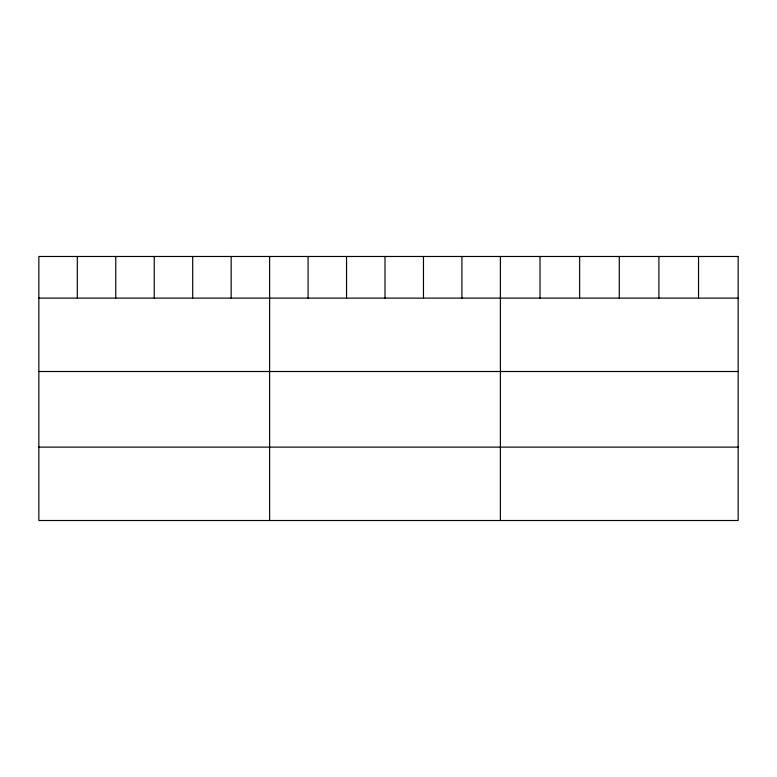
<?xml version="1.0" encoding="UTF-8"?>
<svg xmlns="http://www.w3.org/2000/svg" width="777" height="777" viewBox="0 0 777 777"><rect width="100%" height="100%" fill="white"/><g stroke="black" fill="none" stroke-linecap="round" stroke-linejoin="round"><path stroke-width="1.17" d="M38.85 298.106L738.15 298.106M38.85 371.503L738.15 371.503M38.85 447.115L738.15 447.115M698.523 256.488L698.523 298.106M658.896 256.488L658.896 298.106M619.269 256.488L619.269 298.106M579.642 256.488L579.642 298.106M540.015 256.488L540.015 298.106M500.388 256.488L500.388 520.512M461.926 256.488L461.926 298.106M423.465 256.488L423.465 298.106M385.003 256.488L385.003 298.106M346.542 256.488L346.542 298.106M308.08 256.488L308.08 298.106M269.619 256.488L269.619 520.512M231.157 256.488L231.157 298.106M192.696 256.488L192.696 298.106M154.234 256.488L154.234 298.106M115.773 256.488L115.773 298.106M77.311 256.488L77.311 298.106M738.15 256.488L38.85 256.488L38.85 520.512L738.15 520.512L738.15 256.488"/></g></svg>
